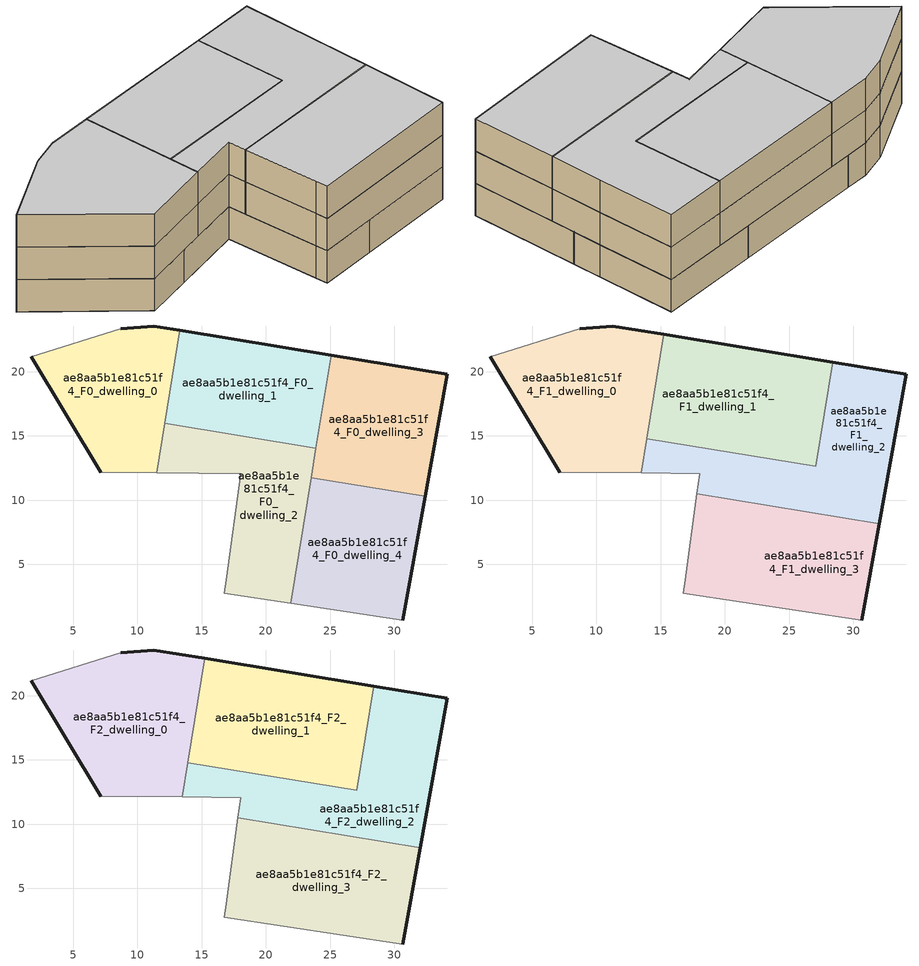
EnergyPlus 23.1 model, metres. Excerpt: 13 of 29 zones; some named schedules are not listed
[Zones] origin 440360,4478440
ae8aa5b1e81c51f4_F0_dwelling_0
 floor ground (EU_floor_Construction): 11.49,12.14 13.31,23.22 11.26,23.56 8.7,23.35 1.75,21.18 7.13,12.19 z0
 wall outside (EU_wall_Construction): 7.13,12.19 1.75,21.18 / 8.7,23.35 11.26,23.56 13.31,23.22 z0:3
 wall adiabatic (EU_wall_Construction): 11.49,12.14 7.13,12.19 / 1.75,21.18 8.7,23.35 z0:3
 wall to ae8aa5b1e81c51f4_F0_dwelling_1 (EU_wall_Construction): 13.31,23.22 12.12,15.97 z0:3
 wall to ae8aa5b1e81c51f4_F0_dwelling_2 (EU_wall_Construction): 12.12,15.97 11.49,12.14 z0:3
ae8aa5b1e81c51f4_F0_dwelling_1
 floor ground (EU_floor_Construction): 23.9,14.04 25.09,21.29 13.31,23.22 12.12,15.97 z0
 wall outside (EU_wall_Construction): 13.31,23.22 25.09,21.29 z0:3
 wall to ae8aa5b1e81c51f4_F0_dwelling_2 (EU_wall_Construction): 23.9,14.04 12.12,15.97 z0:3
 wall to ae8aa5b1e81c51f4_F0_dwelling_3 (EU_wall_Construction): 25.09,21.29 23.9,14.04 z0:3
 ceiling adiabatic (EU_roof_Construction): 25.09,21.29 23.9,14.04 14.07,15.65 15.26,22.9 z3
ae8aa5b1e81c51f4_F0_dwelling_2
 floor ground (EU_floor_Construction): 21.92,1.97 23.9,14.04 12.12,15.97 11.49,12.14 18.04,12.07 16.93,3.82 16.78,2.73 z0
 wall adiabatic (EU_wall_Construction): 21.92,1.97 16.78,2.73 16.93,3.82 18.04,12.07 11.49,12.14 z0:3
 wall to ae8aa5b1e81c51f4_F0_dwelling_4 (EU_wall_Construction): 23.53,11.75 21.92,1.97 z0:3
 wall to ae8aa5b1e81c51f4_F0_dwelling_3 (EU_wall_Construction): 23.9,14.04 23.53,11.75 z0:3
 ceiling adiabatic (EU_roof_Construction): 23.9,14.04 23.76,13.17 13.93,14.78 14.07,15.65 z3
ae8aa5b1e81c51f4_F0_dwelling_3
 floor ground (EU_floor_Construction): 32.41,10.29 32.89,12.9 34.11,19.81 25.09,21.29 23.53,11.75 z0
 wall outside (EU_wall_Construction): 25.09,21.29 34.11,19.81 32.89,12.9 32.41,10.29 z0:3
 wall to ae8aa5b1e81c51f4_F0_dwelling_4 (EU_wall_Construction): 32.41,10.29 23.53,11.75 z0:3
ae8aa5b1e81c51f4_F0_dwelling_4
 floor ground (EU_floor_Construction): 30.65,0.67 32.41,10.29 23.53,11.75 21.92,1.97 z0
 wall outside (EU_wall_Construction): 32.41,10.29 30.65,0.67 z0:3
 wall adiabatic (EU_wall_Construction): 30.65,0.67 21.92,1.97 z0:3
ae8aa5b1e81c51f4_F1_dwelling_0
 floor to ae8aa5b1e81c51f4_F0_dwelling_0 (EU_floor_Construction): 11.49,12.14 13.31,23.22 11.26,23.56 8.7,23.35 1.75,21.18 7.13,12.19 z3
 floor to ae8aa5b1e81c51f4_F0_dwelling_1 (EU_floor_Construction): 14.07,15.65 15.26,22.9 13.31,23.22 12.12,15.97 z3
 floor to ae8aa5b1e81c51f4_F0_dwelling_2 (EU_floor_Construction): 13.49,12.12 14.07,15.65 12.12,15.97 11.49,12.14 z3
 wall outside (EU_wall_Construction): 7.13,12.19 1.75,21.18 / 8.7,23.35 11.26,23.56 15.26,22.9 z3:6
 wall adiabatic (EU_wall_Construction): 13.49,12.12 7.13,12.19 / 1.75,21.18 8.7,23.35 z3:6
 wall to ae8aa5b1e81c51f4_F1_dwelling_1 (EU_wall_Construction): 15.26,22.9 13.93,14.78 z3:6
 wall to ae8aa5b1e81c51f4_F1_dwelling_2 (EU_wall_Construction): 13.93,14.78 13.49,12.12 z3:6
ae8aa5b1e81c51f4_F1_dwelling_1
 floor to ae8aa5b1e81c51f4_F0_dwelling_3 (EU_floor_Construction): 27.08,12.62 28.41,20.75 25.09,21.29 23.76,13.17 z3
 floor adiabatic (EU_floor_Construction): 27.08,12.62 23.76,13.17 25.09,21.29 28.41,20.75 15.26,22.9 13.93,14.78 z3
 wall outside (EU_wall_Construction): 15.26,22.9 28.41,20.75 z3:6
 wall to ae8aa5b1e81c51f4_F1_dwelling_2 (EU_wall_Construction): 28.41,20.75 27.08,12.62 13.93,14.78 z3:6
ae8aa5b1e81c51f4_F1_dwelling_2
 floor to ae8aa5b1e81c51f4_F0_dwelling_3 (EU_floor_Construction): 32.41,10.29 32.89,12.9 34.11,19.81 28.41,20.75 27.08,12.62 23.76,13.17 23.53,11.75 z3
 floor to ae8aa5b1e81c51f4_F0_dwelling_2 (EU_floor_Construction): 23.18,9.62 23.76,13.17 13.93,14.78 13.49,12.12 18.04,12.07 17.83,10.49 z3
 floor to ae8aa5b1e81c51f4_F0_dwelling_4 (EU_floor_Construction): 32.02,8.17 32.41,10.29 23.53,11.75 23.18,9.62 z3
 wall outside (EU_wall_Construction): 28.41,20.75 34.11,19.81 32.89,12.9 32.02,8.17 z3:6
 wall to ae8aa5b1e81c51f4_F1_dwelling_3 (EU_wall_Construction): 32.02,8.17 17.83,10.49 z3:6
 wall adiabatic (EU_wall_Construction): 17.83,10.49 18.04,12.07 13.49,12.12 z3:6
ae8aa5b1e81c51f4_F1_dwelling_3
 floor to ae8aa5b1e81c51f4_F0_dwelling_2 (EU_floor_Construction): 21.92,1.97 23.18,9.62 17.83,10.49 16.93,3.82 16.78,2.73 z3
 floor to ae8aa5b1e81c51f4_F0_dwelling_4 (EU_floor_Construction): 30.65,0.67 32.02,8.17 23.18,9.62 21.92,1.97 z3
 wall outside (EU_wall_Construction): 32.02,8.17 30.65,0.67 z3:6
 wall adiabatic (EU_wall_Construction): 30.65,0.67 16.78,2.73 16.93,3.82 17.83,10.49 z3:6
ae8aa5b1e81c51f4_F2_dwelling_0
 floor to ae8aa5b1e81c51f4_F1_dwelling_0 (EU_floor_Construction): 13.49,12.12 15.26,22.9 11.26,23.56 8.7,23.35 1.75,21.18 7.13,12.19 z6
 wall outside (EU_wall_Construction): 7.13,12.19 1.75,21.18 / 8.7,23.35 11.26,23.56 15.26,22.9 z6:9
 wall adiabatic (EU_wall_Construction): 13.49,12.12 7.13,12.19 / 1.75,21.18 8.7,23.35 z6:9
 wall to ae8aa5b1e81c51f4_F2_dwelling_1 (EU_wall_Construction): 15.26,22.9 13.93,14.78 z6:9
 wall to ae8aa5b1e81c51f4_F2_dwelling_2 (EU_wall_Construction): 13.93,14.78 13.49,12.12 z6:9
 ceiling to ae8aa5b1e81c51f4_F3_dwelling_0 (EU_floor_Construction): 15.26,22.9 13.49,12.12 7.13,12.19 1.75,21.18 8.7,23.35 11.26,23.56 z9
ae8aa5b1e81c51f4_F2_dwelling_1
 floor to ae8aa5b1e81c51f4_F1_dwelling_1 (EU_floor_Construction): 27.08,12.62 28.41,20.75 15.26,22.9 13.93,14.78 z6
 wall outside (EU_wall_Construction): 15.26,22.9 28.41,20.75 z6:9
 wall to ae8aa5b1e81c51f4_F2_dwelling_2 (EU_wall_Construction): 28.41,20.75 27.08,12.62 13.93,14.78 z6:9
 ceiling to ae8aa5b1e81c51f4_F3_dwelling_1 (EU_floor_Construction): 28.41,20.75 27.08,12.62 13.93,14.78 15.26,22.9 z9
ae8aa5b1e81c51f4_F2_dwelling_2
 floor to ae8aa5b1e81c51f4_F1_dwelling_2 (EU_floor_Construction): 32.02,8.17 32.89,12.9 34.11,19.81 28.41,20.75 27.08,12.62 13.93,14.78 13.49,12.12 18.04,12.07 17.83,10.49 z6
 wall outside (EU_wall_Construction): 28.41,20.75 34.11,19.81 32.89,12.9 32.02,8.17 z6:9
 wall to ae8aa5b1e81c51f4_F2_dwelling_3 (EU_wall_Construction): 32.02,8.17 17.83,10.49 z6:9
 wall adiabatic (EU_wall_Construction): 17.83,10.49 18.04,12.07 13.49,12.12 z6:9
 ceiling to ae8aa5b1e81c51f4_F3_dwelling_2 (EU_floor_Construction): 34.11,19.81 32.89,12.9 32.02,8.17 17.83,10.49 18.04,12.07 13.49,12.12 13.93,14.78 27.08,12.62 28.41,20.75 z9
ae8aa5b1e81c51f4_F2_dwelling_3
 floor to ae8aa5b1e81c51f4_F1_dwelling_3 (EU_floor_Construction): 30.65,0.67 32.02,8.17 17.83,10.49 16.93,3.82 16.78,2.73 z6
 wall outside (EU_wall_Construction): 32.02,8.17 30.65,0.67 z6:9
 wall adiabatic (EU_wall_Construction): 30.65,0.67 16.78,2.73 16.93,3.82 17.83,10.49 z6:9
 ceiling to ae8aa5b1e81c51f4_F3_dwelling_3 (EU_floor_Construction): 32.02,8.17 30.65,0.67 16.78,2.73 16.93,3.82 17.83,10.49 z9
[Building]
EU S2 Campaign: North Axis=0; Terrain=City; Solar Distribution=FullExterior
[Site:Location]
Madrid: Latitude=40.5; Longitude=-3.5; Time Zone=1; Elevation=609
[SizingPeriod:WeatherFileDays]
AnnualSizingPeriod: Begin Month=1; Begin Day of Month=1; End Month=12; End Day of Month=31; Day of Week for Start Day=Monday; Use Weather File Daylight Saving Period=No; Use Weather File Rain and Snow Indicators=No
[MATERIAL]
EU_InternalMass_Material: Roughness=MediumRough; Thickness=0.1; Conductivity=1; Density=1800; Specific Heat=900; Thermal Absorptance=0.9; Solar Absorptance=0.7; Visible Absorptance=0.7
[MATERIAL:NOMASS] Roughness=MediumRough; Thermal Absorptance=0.9; Solar Absorptance=0.7; Visible Absorptance=0.7
Name | Thermal Resistance
EU_wall_NoMass | 1.60022
EU_roof_NoMass | 1.57597
EU_floor_NoMass | 0.470652
[CONSTRUCTION]
EU_wall_Construction: EU_wall_NoMass
EU_roof_Construction: EU_roof_NoMass
EU_floor_Construction: EU_floor_NoMass
EU_InternalMass_Construction: EU_InternalMass_Material
[ZONE] Type=1; Multiplier=1; Ceiling Height=autocalculate; Floor Area=autocalculate; Part of Total Floor Area=Yes
Name | Volume
ae8aa5b1e81c51f4_F0_dwelling_0; ae8aa5b1e81c51f4_F0_dwelling_2 | 263.249
ae8aa5b1e81c51f4_F1_dwelling_0; ae8aa5b1e81c51f4_F2_dwelling_0 | 329.068
ae8aa5b1e81c51f4_F0_dwelling_1 | 263.264
ae8aa5b1e81c51f4_F1_dwelling_1; ae8aa5b1e81c51f4_F2_dwelling_1 | 329.038
ae8aa5b1e81c51f4_F1_dwelling_2; ae8aa5b1e81c51f4_F2_dwelling_2; ae8aa5b1e81c51f4_F1_dwelling_3; ae8aa5b1e81c51f4_F2_dwelling_3 | 329.06
ae8aa5b1e81c51f4_F0_dwelling_3 | 263.243
ae8aa5b1e81c51f4_F0_dwelling_4 | 263.252
[INTERNALMASS] Construction=EU_InternalMass_Construction
Name | Zone or ZoneList | Surface Area
ae8aa5b1e81c51f4_F0_dwelling_0_EU_InternalMass | ae8aa5b1e81c51f4_F0_dwelling_0 | 87.7496
ae8aa5b1e81c51f4_F0_dwelling_1_EU_InternalMass | ae8aa5b1e81c51f4_F0_dwelling_1 | 87.7497
ae8aa5b1e81c51f4_F0_dwelling_2_EU_InternalMass | ae8aa5b1e81c51f4_F0_dwelling_2 | 87.7488
ae8aa5b1e81c51f4_F0_dwelling_3_EU_InternalMass | ae8aa5b1e81c51f4_F0_dwelling_3 | 87.7449
ae8aa5b1e81c51f4_F0_dwelling_4_EU_InternalMass | ae8aa5b1e81c51f4_F0_dwelling_4 | 87.7491
ae8aa5b1e81c51f4_F1_dwelling_0_EU_InternalMass | ae8aa5b1e81c51f4_F1_dwelling_0 | 109.689
ae8aa5b1e81c51f4_F1_dwelling_1_EU_InternalMass | ae8aa5b1e81c51f4_F1_dwelling_1 | 109.682
ae8aa5b1e81c51f4_F1_dwelling_2_EU_InternalMass | ae8aa5b1e81c51f4_F1_dwelling_2 | 109.687
ae8aa5b1e81c51f4_F1_dwelling_3_EU_InternalMass | ae8aa5b1e81c51f4_F1_dwelling_3 | 109.687
ae8aa5b1e81c51f4_F2_dwelling_0_EU_InternalMass | ae8aa5b1e81c51f4_F2_dwelling_0 | 109.689
ae8aa5b1e81c51f4_F2_dwelling_1_EU_InternalMass | ae8aa5b1e81c51f4_F2_dwelling_1 | 109.682
ae8aa5b1e81c51f4_F2_dwelling_2_EU_InternalMass | ae8aa5b1e81c51f4_F2_dwelling_2 | 109.687
ae8aa5b1e81c51f4_F2_dwelling_3_EU_InternalMass | ae8aa5b1e81c51f4_F2_dwelling_3 | 109.687
[OTHEREQUIPMENT] Fuel Type=Electricity; Design Level Calculation Method=Watts/Area; Power per Zone Floor Area=1; Fraction Latent=0; Fraction Radiant=0; Fraction Lost=0; Carbon Dioxide Generation Rate=0; EndUse Subcategory=EU_Step8_InternalGains
Name | Zone or ZoneList or Space or SpaceList | Schedule
EU_Step8_InternalGain_ae8aa5b1e81c51f4_F0_dwelling_0_f000 | ae8aa5b1e81c51f4_F0_dwelling_0 | EU_Step8_GainSchedule_ae8aa5b1e81c51f4_F0_dwelling_0_f000
EU_Step8_InternalGain_ae8aa5b1e81c51f4_F0_dwelling_1_f000 | ae8aa5b1e81c51f4_F0_dwelling_1 | EU_Step8_GainSchedule_ae8aa5b1e81c51f4_F0_dwelling_1_f000
EU_Step8_InternalGain_ae8aa5b1e81c51f4_F0_dwelling_2_f000 | ae8aa5b1e81c51f4_F0_dwelling_2 | EU_Step8_GainSchedule_ae8aa5b1e81c51f4_F0_dwelling_2_f000
EU_Step8_InternalGain_ae8aa5b1e81c51f4_F0_dwelling_3_f000 | ae8aa5b1e81c51f4_F0_dwelling_3 | EU_Step8_GainSchedule_ae8aa5b1e81c51f4_F0_dwelling_3_f000
EU_Step8_InternalGain_ae8aa5b1e81c51f4_F0_dwelling_4_f000 | ae8aa5b1e81c51f4_F0_dwelling_4 | EU_Step8_GainSchedule_ae8aa5b1e81c51f4_F0_dwelling_4_f000
EU_Step8_InternalGain_ae8aa5b1e81c51f4_F1_dwelling_0_f000 | ae8aa5b1e81c51f4_F1_dwelling_0 | EU_Step8_GainSchedule_ae8aa5b1e81c51f4_F1_dwelling_0_f000
EU_Step8_InternalGain_ae8aa5b1e81c51f4_F1_dwelling_1_f000 | ae8aa5b1e81c51f4_F1_dwelling_1 | EU_Step8_GainSchedule_ae8aa5b1e81c51f4_F1_dwelling_1_f000
EU_Step8_InternalGain_ae8aa5b1e81c51f4_F1_dwelling_2_f000 | ae8aa5b1e81c51f4_F1_dwelling_2 | EU_Step8_GainSchedule_ae8aa5b1e81c51f4_F1_dwelling_2_f000
EU_Step8_InternalGain_ae8aa5b1e81c51f4_F1_dwelling_3_f000 | ae8aa5b1e81c51f4_F1_dwelling_3 | EU_Step8_GainSchedule_ae8aa5b1e81c51f4_F1_dwelling_3_f000
EU_Step8_InternalGain_ae8aa5b1e81c51f4_F2_dwelling_0_f000 | ae8aa5b1e81c51f4_F2_dwelling_0 | EU_Step8_GainSchedule_ae8aa5b1e81c51f4_F2_dwelling_0_f000
EU_Step8_InternalGain_ae8aa5b1e81c51f4_F2_dwelling_1_f000 | ae8aa5b1e81c51f4_F2_dwelling_1 | EU_Step8_GainSchedule_ae8aa5b1e81c51f4_F2_dwelling_1_f000
EU_Step8_InternalGain_ae8aa5b1e81c51f4_F2_dwelling_2_f000 | ae8aa5b1e81c51f4_F2_dwelling_2 | EU_Step8_GainSchedule_ae8aa5b1e81c51f4_F2_dwelling_2_f000
EU_Step8_InternalGain_ae8aa5b1e81c51f4_F2_dwelling_3_f000 | ae8aa5b1e81c51f4_F2_dwelling_3 | EU_Step8_GainSchedule_ae8aa5b1e81c51f4_F2_dwelling_3_f000
[ZONEVENTILATION:DESIGNFLOWRATE] Schedule=EU_AlwaysOn; Design Flow Rate Calculation Method=AirChanges/Hour; Air Changes per Hour=0.480704; Ventilation Type=Natural; Fan Pressure Rise=0; Fan Total Efficiency=1; Constant Term Coefficient=1; Temperature Term Coefficient=0; Velocity Term Coefficient=0; Velocity Squared Term Coefficient=0; Minimum Indoor Temperature=-100; Maximum Indoor Temperature=100; Delta Temperature=-100; Minimum Outdoor Temperature=-100; Maximum Outdoor Temperature=100; Maximum Wind Speed=40
Name | Zone or ZoneList or Space or SpaceList
EU_ConstantAir_ae8aa5b1e81c51f4_F0_dwelling_0 | ae8aa5b1e81c51f4_F0_dwelling_0
EU_ConstantAir_ae8aa5b1e81c51f4_F0_dwelling_1 | ae8aa5b1e81c51f4_F0_dwelling_1
EU_ConstantAir_ae8aa5b1e81c51f4_F0_dwelling_2 | ae8aa5b1e81c51f4_F0_dwelling_2
EU_ConstantAir_ae8aa5b1e81c51f4_F0_dwelling_3 | ae8aa5b1e81c51f4_F0_dwelling_3
EU_ConstantAir_ae8aa5b1e81c51f4_F0_dwelling_4 | ae8aa5b1e81c51f4_F0_dwelling_4
EU_ConstantAir_ae8aa5b1e81c51f4_F1_dwelling_0 | ae8aa5b1e81c51f4_F1_dwelling_0
EU_ConstantAir_ae8aa5b1e81c51f4_F1_dwelling_1 | ae8aa5b1e81c51f4_F1_dwelling_1
EU_ConstantAir_ae8aa5b1e81c51f4_F1_dwelling_2 | ae8aa5b1e81c51f4_F1_dwelling_2
EU_ConstantAir_ae8aa5b1e81c51f4_F1_dwelling_3 | ae8aa5b1e81c51f4_F1_dwelling_3
EU_ConstantAir_ae8aa5b1e81c51f4_F2_dwelling_0 | ae8aa5b1e81c51f4_F2_dwelling_0
EU_ConstantAir_ae8aa5b1e81c51f4_F2_dwelling_1 | ae8aa5b1e81c51f4_F2_dwelling_1
EU_ConstantAir_ae8aa5b1e81c51f4_F2_dwelling_2 | ae8aa5b1e81c51f4_F2_dwelling_2
EU_ConstantAir_ae8aa5b1e81c51f4_F2_dwelling_3 | ae8aa5b1e81c51f4_F2_dwelling_3
[HVACTEMPLATE:THERMOSTAT] Constant Heating Setpoint=20; Constant Cooling Setpoint=50
EU_HeatOnly_ae8aa5b1e81c51f4_F0_dwelling_0; EU_HeatOnly_ae8aa5b1e81c51f4_F0_dwelling_1; EU_HeatOnly_ae8aa5b1e81c51f4_F0_dwelling_2; EU_HeatOnly_ae8aa5b1e81c51f4_F0_dwelling_3; EU_HeatOnly_ae8aa5b1e81c51f4_F0_dwelling_4; EU_HeatOnly_ae8aa5b1e81c51f4_F1_dwelling_0; EU_HeatOnly_ae8aa5b1e81c51f4_F1_dwelling_1; EU_HeatOnly_ae8aa5b1e81c51f4_F1_dwelling_2; EU_HeatOnly_ae8aa5b1e81c51f4_F1_dwelling_3; EU_HeatOnly_ae8aa5b1e81c51f4_F2_dwelling_0; EU_HeatOnly_ae8aa5b1e81c51f4_F2_dwelling_1; EU_HeatOnly_ae8aa5b1e81c51f4_F2_dwelling_2; EU_HeatOnly_ae8aa5b1e81c51f4_F2_dwelling_3; EU_HeatOnly_ae8aa5b1e81c51f4_F3_dwelling_0; EU_HeatOnly_ae8aa5b1e81c51f4_F3_dwelling_1; EU_HeatOnly_ae8aa5b1e81c51f4_F3_dwelling_2; EU_HeatOnly_ae8aa5b1e81c51f4_F3_dwelling_3; EU_HeatOnly_ae8aa5b1e81c51f4_F4_dwelling_0; EU_HeatOnly_ae8aa5b1e81c51f4_F4_dwelling_1; EU_HeatOnly_ae8aa5b1e81c51f4_F4_dwelling_2; EU_HeatOnly_ae8aa5b1e81c51f4_F4_dwelling_3; EU_HeatOnly_ae8aa5b1e81c51f4_F5_dwelling_0; EU_HeatOnly_ae8aa5b1e81c51f4_F5_dwelling_1; EU_HeatOnly_ae8aa5b1e81c51f4_F5_dwelling_2; EU_HeatOnly_ae8aa5b1e81c51f4_F5_dwelling_3; EU_HeatOnly_ae8aa5b1e81c51f4_F6_dwelling_0; EU_HeatOnly_ae8aa5b1e81c51f4_F6_dwelling_1; EU_HeatOnly_ae8aa5b1e81c51f4_F6_dwelling_2; EU_HeatOnly_ae8aa5b1e81c51f4_F6_dwelling_3
[HVACTEMPLATE:ZONE:IDEALLOADSAIRSYSTEM] System Availability Schedule=EU_AlwaysOn; Maximum Heating Supply Air Temperature=50; Minimum Cooling Supply Air Temperature=13; Maximum Heating Supply Air Humidity Ratio=0.0156; Minimum Cooling Supply Air Humidity Ratio=0.0077; Heating Limit=NoLimit; Cooling Limit=NoLimit; Heating Availability Schedule=EU_AlwaysOn; Cooling Availability Schedule=EU_CoolingOff; Dehumidification Control Type=ConstantSensibleHeatRatio; Cooling Sensible Heat Ratio=0.7; Dehumidification Setpoint=60; Humidification Control Type=None; Humidification Setpoint=30; Outdoor Air Method=None; Outdoor Air Flow Rate per Person=0.00944; Outdoor Air Flow Rate per Zone Floor Area=0; Outdoor Air Flow Rate per Zone=0; Demand Controlled Ventilation Type=None; Outdoor Air Economizer Type=NoEconomizer; Heat Recovery Type=None; Sensible Heat Recovery Effectiveness=0.7; Latent Heat Recovery Effectiveness=0.65
Name | Template Thermostat
ae8aa5b1e81c51f4_F0_dwelling_0 | EU_HeatOnly_ae8aa5b1e81c51f4_F0_dwelling_0
ae8aa5b1e81c51f4_F0_dwelling_1 | EU_HeatOnly_ae8aa5b1e81c51f4_F0_dwelling_1
ae8aa5b1e81c51f4_F0_dwelling_2 | EU_HeatOnly_ae8aa5b1e81c51f4_F0_dwelling_2
ae8aa5b1e81c51f4_F0_dwelling_3 | EU_HeatOnly_ae8aa5b1e81c51f4_F0_dwelling_3
ae8aa5b1e81c51f4_F0_dwelling_4 | EU_HeatOnly_ae8aa5b1e81c51f4_F0_dwelling_4
ae8aa5b1e81c51f4_F1_dwelling_0 | EU_HeatOnly_ae8aa5b1e81c51f4_F1_dwelling_0
ae8aa5b1e81c51f4_F1_dwelling_1 | EU_HeatOnly_ae8aa5b1e81c51f4_F1_dwelling_1
ae8aa5b1e81c51f4_F1_dwelling_2 | EU_HeatOnly_ae8aa5b1e81c51f4_F1_dwelling_2
ae8aa5b1e81c51f4_F1_dwelling_3 | EU_HeatOnly_ae8aa5b1e81c51f4_F1_dwelling_3
ae8aa5b1e81c51f4_F2_dwelling_0 | EU_HeatOnly_ae8aa5b1e81c51f4_F2_dwelling_0
ae8aa5b1e81c51f4_F2_dwelling_1 | EU_HeatOnly_ae8aa5b1e81c51f4_F2_dwelling_1
ae8aa5b1e81c51f4_F2_dwelling_2 | EU_HeatOnly_ae8aa5b1e81c51f4_F2_dwelling_2
ae8aa5b1e81c51f4_F2_dwelling_3 | EU_HeatOnly_ae8aa5b1e81c51f4_F2_dwelling_3
[SIZING:ZONE] Zone Cooling Design Supply Air Temperature Input Method=SupplyAirTemperature; Zone Cooling Design Supply Air Temperature=13; Zone Heating Design Supply Air Temperature Input Method=SupplyAirTemperature; Zone Heating Design Supply Air Temperature=50; Zone Cooling Design Supply Air Humidity Ratio=0.008; Zone Heating Design Supply Air Humidity Ratio=0.008; Cooling Design Air Flow Method=DesignDay; Cooling Design Air Flow Rate=0; Cooling Minimum Air Flow per Zone Floor Area=0.000762; Cooling Minimum Air Flow=0; Cooling Minimum Air Flow Fraction=0.2; Heating Design Air Flow Method=DesignDay; Heating Design Air Flow Rate=0; Heating Maximum Air Flow per Zone Floor Area=0.002032; Heating Maximum Air Flow=0.141576; Heating Maximum Air Flow Fraction=0.3; Account for Dedicated Outdoor Air System=No; Dedicated Outdoor Air System Control Strategy=NeutralSupplyAir; Dedicated Outdoor Air Low Setpoint Temperature for Design=autosize; Dedicated Outdoor Air High Setpoint Temperature for Design=autosize; Zone Load Sizing Method=Sensible Load Only No Latent Load; Zone Latent Cooling Design Supply Air Humidity Ratio Input Method=HumidityRatioDifference; Zone Cooling Design Supply Air Humidity Ratio Difference=0.005; Zone Latent Heating Design Supply Air Humidity Ratio Input Method=HumidityRatioDifference; Zone Humidification Design Supply Air Humidity Ratio Difference=0.005
ae8aa5b1e81c51f4_F0_dwelling_0; ae8aa5b1e81c51f4_F0_dwelling_1; ae8aa5b1e81c51f4_F0_dwelling_2; ae8aa5b1e81c51f4_F0_dwelling_3; ae8aa5b1e81c51f4_F0_dwelling_4; ae8aa5b1e81c51f4_F1_dwelling_0; ae8aa5b1e81c51f4_F1_dwelling_1; ae8aa5b1e81c51f4_F1_dwelling_2
